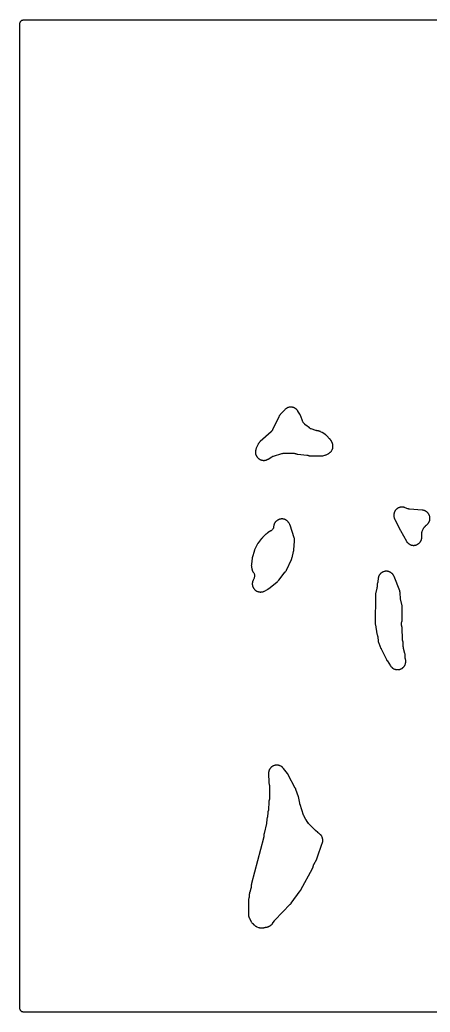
# Model space of a CAD drawing. Header units: millimetres. Extents: x 0 to 300, y 0 to 300.
# Drawn here: x -0.1 to 123.9, y -0.1 to 300.1 of the extents above; entities that cross this region are included whole.
import ezdxf

# ---------------------------------------------------------------- set-up
doc = ezdxf.new("R2010")
doc.units = ezdxf.units.MM
doc.layers.add('CUT', color=7, linetype='CONTINUOUS')

msp = doc.modelspace()

# ---------------------------------------------------------------- linework, layer by layer
at = {"layer": 'CUT'}
msp.add_lwpolyline([(298.8455, -0.075), (1.1545, -0.075), (1.0075, -0.0678), (0.8912, -0.0505), (0.7771, -0.0219), (0.6663, 0.0177), (0.56, 0.068), (0.4591, 0.1284), (0.3646, 0.1985), (0.2775, 0.2775), (0.1985, 0.3646), (0.1284, 0.4591), (0.068, 0.56), (0.0177, 0.6663), (-0.0219, 0.7771), (-0.0505, 0.8912), (-0.0678, 1.0075), (-0.075, 1.1545), (-0.075, 298.8439), (-0.0678, 298.9908), (-0.0505, 299.1071), (-0.0219, 299.2212), (0.0177, 299.332), (0.068, 299.4383), (0.1284, 299.5392), (0.1985, 299.6337), (0.2775, 299.7208), (0.3646, 299.7998), (0.4591, 299.8699), (0.56, 299.9303), (0.6663, 299.9806), (0.7771, 300.0203), (0.8912, 300.0488), (1.0075, 300.0661), (1.1545, 300.0733), (298.8455, 300.0733)], dxfattribs=at)
for points in [[(71.1848, 169.9346), (71.1724, 169.8769), (71.1433, 169.7222), (71.1272, 169.6051), (71.116, 169.4778), (71.1114, 169.3598), (71.1128, 169.232), (71.1199, 169.1141), (71.1338, 168.9871), (71.1525, 168.8705), (71.1788, 168.7454), (71.2088, 168.6312), (71.2474, 168.5093), (71.2884, 168.3986), (71.3388, 168.2811), (71.3905, 168.175), (71.4522, 168.063), (71.5141, 167.9624), (71.5865, 167.8571), (71.658, 167.7631), (71.7403, 167.6654), (71.8208, 167.5789), (71.9123, 167.4897), (72.0009, 167.4115), (72.1007, 167.3318), (72.1965, 167.2627), (72.3038, 167.1932), (72.4059, 167.1339), (72.5194, 167.0752), (72.6269, 167.0262), (72.7457, 166.979), (72.8574, 166.9408), (72.9803, 166.9055), (73.0952, 166.8785), (73.2209, 166.8554), (73.338, 166.8398), (73.4654, 166.8292), (73.5834, 166.8252), (73.7112, 166.8272), (73.8291, 166.8348), (73.956, 166.8493), (74.0726, 166.8685), (74.1975, 166.8954), (74.3116, 166.9259), (74.4333, 166.965), (74.5438, 167.0066), (74.6611, 167.0575), (74.767, 167.1097), (74.9045, 167.1862), (74.9554, 167.2162), (76.0676, 167.9087), (76.1019, 167.9295), (76.1154, 167.9375), (76.1482, 167.9564), (76.218, 167.9936), (76.2228, 167.9961), (76.3691, 168.062), (76.3742, 168.064), (76.4483, 168.0915), (76.4842, 168.1036), (76.4991, 168.1083), (76.5374, 168.1202), (79.1261, 168.8907), (79.1668, 168.9023), (79.1827, 168.9066), (79.2213, 168.9167), (79.3028, 168.9348), (79.3084, 168.9359), (79.4757, 168.9608), (79.4814, 168.9614), (79.5645, 168.9679), (79.6044, 168.9696), (79.6209, 168.9701), (79.6632, 168.9709), (82.5536, 168.9916), (82.6029, 168.9912), (82.622, 168.9909), (82.6685, 168.9893), (82.7653, 168.982), (82.7719, 168.9813), (82.9664, 168.9505), (82.9728, 168.9491), (83.0672, 168.9261), (83.1119, 168.9133), (83.1302, 168.9077), (83.1772, 168.8928), (83.3369, 168.8396), (83.3986, 168.8209), (83.5643, 168.7754), (83.6902, 168.7481), (83.8597, 168.7207), (83.9235, 168.7121), (86.6397, 168.4217), (86.6814, 168.4167), (86.6975, 168.4146), (86.7367, 168.409), (86.8181, 168.3945), (86.8236, 168.3934), (86.9863, 168.3525), (86.9917, 168.3509), (87.0714, 168.3248), (87.0981, 168.3153), (87.1326, 168.3037), (87.2353, 168.2709), (87.3287, 168.2452), (87.4472, 168.2176), (87.5528, 168.198), (87.668, 168.1819), (87.775, 168.1718), (87.918, 168.1647), (87.9718, 168.1633), (90.7945, 168.1505), (90.8455, 168.1514), (90.9813, 168.1565), (91.0829, 168.1647), (91.1924, 168.1782), (91.293, 168.195), (91.4259, 168.2231), (91.4755, 168.2346), (92.125, 168.4008), (92.1881, 168.4187), (92.3547, 168.4712), (92.4775, 168.5174), (92.6374, 168.5877), (92.6966, 168.6157), (93.1293, 168.835), (93.1836, 168.8643), (93.3264, 168.9462), (93.4303, 169.0131), (93.5388, 169.0911), (93.6352, 169.1682), (93.7351, 169.257), (93.8231, 169.3437), (93.9133, 169.4422), (93.9919, 169.5375), (94.0716, 169.6448), (94.1399, 169.7476), (94.2177, 169.8788), (94.2741, 169.9857), (94.3352, 170.1174), (94.3797, 170.2271), (94.422, 170.348), (94.4554, 170.4616), (94.4855, 170.5861), (94.5076, 170.7023), (94.5253, 170.8292), (94.5359, 170.9471), (94.541, 171.0751), (94.5399, 171.1934), (94.5324, 171.3213), (94.5196, 171.439), (94.4995, 171.5655), (94.4752, 171.6813), (94.4428, 171.8052), (94.4072, 171.9181), (94.3627, 172.0382), (94.3161, 172.147), (94.2471, 172.2888), (94.2198, 172.3413), (93.9671, 172.8009), (93.9398, 172.8481), (93.864, 172.9721), (93.803, 173.0625), (93.7326, 173.1572), (93.6636, 173.2417), (93.5667, 173.35), (93.5294, 173.3898), (92.6948, 174.2411), (92.6556, 174.2793), (92.549, 174.3786), (92.4656, 174.4494), (92.3504, 174.5385), (92.3064, 174.571), (91.6422, 175.0383), (91.6054, 175.0631), (91.5061, 175.1276), (91.4299, 175.1732), (91.3262, 175.2301), (91.2869, 175.2507), (90.7771, 175.5065), (90.7287, 175.5295), (90.5985, 175.5877), (90.499, 175.6269), (90.3894, 175.6646), (90.2868, 175.6949), (90.1744, 175.7226), (90.0695, 175.7436), (89.9286, 175.7653), (89.8755, 175.7723), (89.7957, 175.7809), (89.7475, 175.7868), (89.7288, 175.7894), (89.6835, 175.7962), (89.5895, 175.8142), (89.5528, 175.8222), (89.4599, 175.8453), (89.416, 175.8581), (89.398, 175.8636), (89.3517, 175.8784), (87.9946, 176.3343), (87.9485, 176.3505), (87.9307, 176.357), (87.8876, 176.3734), (87.7991, 176.4114), (87.7932, 176.4141), (87.6207, 176.5055), (87.6151, 176.5088), (87.5339, 176.5607), (87.4962, 176.587), (87.4807, 176.5981), (87.4414, 176.6271), (86.3614, 177.4477), (86.3257, 177.4756), (86.3119, 177.4866), (86.2789, 177.5137), (86.212, 177.573), (86.1863, 177.5969), (86.1225, 177.6595), (86.0932, 177.6906), (86.0812, 177.7035), (86.0509, 177.7372), (85.6477, 178.1974), (85.6192, 178.2307), (85.6082, 178.2438), (85.5821, 178.2759), (85.5301, 178.3449), (85.5266, 178.3497), (85.4376, 178.4876), (85.3623, 178.6335), (85.3599, 178.6389), (85.326, 178.7184), (85.3112, 178.757), (85.3053, 178.773), (85.2906, 178.8143), (84.823, 180.1803), (84.7988, 180.245), (84.7293, 180.4152), (84.67, 180.5397), (84.5815, 180.7008), (84.5466, 180.7602), (83.934, 181.7377), (83.9021, 181.786), (83.814, 181.9126), (83.7433, 182.0043), (83.6622, 182.0997), (83.5831, 182.1841), (83.4932, 182.2713), (83.4063, 182.3477), (83.3084, 182.4258), (83.2146, 182.4935), (83.1097, 182.5618), (83.0097, 182.6201), (82.8987, 182.678), (82.7936, 182.7265), (82.6775, 182.7734), (82.5683, 182.8115), (82.4482, 182.847), (82.3358, 182.8744), (82.2128, 182.8982), (82.0983, 182.9147), (81.9737, 182.9265), (81.8581, 182.9318), (81.7329, 182.9316), (81.6173, 182.9258), (81.4927, 182.9135), (81.3782, 182.8966), (81.2554, 182.8723), (81.1431, 182.8445), (81.0231, 182.8085), (80.914, 182.77), (80.7981, 182.7226), (80.6932, 182.6738), (80.5824, 182.6155), (80.4827, 182.5568), (80.378, 182.4881), (80.2844, 182.42), (80.1868, 182.3415), (80.1003, 182.2648), (79.99, 182.1571), (79.9496, 182.1156), (78.6013, 180.6654), (78.5603, 180.619), (78.4545, 180.4927), (78.38, 180.3939), (78.3051, 180.283), (78.2412, 180.1771), (78.1635, 180.0319), (78.1358, 179.9766), (76.2945, 176.0623), (76.2747, 176.0214), (76.2667, 176.0056), (76.247, 175.9675), (76.2028, 175.8895), (76.1997, 175.8843), (76.1048, 175.7429), (75.996, 175.6119), (75.9919, 175.6074), (75.9296, 175.5429), (75.8987, 175.5132), (75.8858, 175.5011), (75.8522, 175.4705), (72.563, 172.5459), (72.5215, 172.5072), (72.4133, 172.4014), (72.336, 172.3183), (72.2566, 172.2245), (72.1875, 172.1344), (72.1174, 172.0336), (72.0571, 171.9374), (71.9829, 171.8056), (71.9562, 171.7555), (71.4608, 170.7691), (71.4316, 170.7066), (71.3586, 170.5378), (71.3112, 170.4082), (71.2582, 170.2322), (71.2402, 170.1656)], [(116.3524, 152.5151), (116.2981, 152.535), (116.1522, 152.5843), (116.041, 152.6161), (115.9192, 152.6446), (115.8055, 152.6655), (115.6816, 152.6821), (115.5664, 152.692), (115.4414, 152.6967), (115.3258, 152.6954), (115.201, 152.688), (115.0861, 152.6756), (114.9625, 152.6563), (114.8493, 152.6329), (114.7282, 152.6017), (114.6177, 152.5676), (114.5002, 152.5249), (114.3935, 152.4803), (114.2806, 152.4265), (114.1788, 152.3718), (114.0716, 152.3074), (113.9755, 152.2432), (113.8749, 152.1688), (113.7854, 152.0956), (113.6925, 152.0119), (113.6105, 151.9304), (113.5261, 151.8381), (113.4523, 151.7492), (113.3771, 151.6492), (113.3122, 151.5536), (113.2471, 151.4468), (113.1916, 151.3454), (113.137, 151.2328), (113.0916, 151.1265), (113.0481, 151.0093), (113.0132, 150.8991), (112.9811, 150.7782), (112.9569, 150.6652), (112.9367, 150.5417), (112.9235, 150.4269), (112.9152, 150.3021), (112.9131, 150.1866), (112.9168, 150.0615), (112.9259, 149.9463), (112.9416, 149.8222), (112.9617, 149.7084), (112.9893, 149.5864), (113.0202, 149.475), (113.0595, 149.3563), (113.101, 149.2484), (113.1631, 149.1075), (113.1877, 149.0552), (114.8652, 145.6998), (114.8786, 145.6737), (114.9222, 145.5916), (114.9363, 145.5658), (116.7087, 142.4161), (116.7392, 142.3649), (116.8238, 142.2306), (116.8923, 142.133), (116.9715, 142.0313), (117.0492, 141.941), (117.1381, 141.8477), (117.2245, 141.7656), (117.3222, 141.6815), (117.4162, 141.6084), (117.5218, 141.5344), (117.6226, 141.4709), (117.735, 141.4078), (117.8417, 141.3546), (117.9598, 141.3029), (118.0711, 141.2606), (118.1938, 141.2209), (118.3088, 141.1899), (118.4348, 141.1625), (118.5523, 141.143), (118.6804, 141.1282), (118.7993, 141.1205), (118.9282, 141.1185), (119.0473, 141.1226), (119.1757, 141.1334), (119.2938, 141.1493), (119.4206, 141.1728), (119.5365, 141.2003), (119.6603, 141.2363), (119.7729, 141.2751), (119.8925, 141.3232), (120.0007, 141.373), (120.115, 141.4327), (120.2177, 141.493), (120.3255, 141.5637), (120.4218, 141.634), (120.522, 141.715), (120.6108, 141.7944), (120.7026, 141.885), (120.7831, 141.9728), (120.8654, 142.0721), (120.9367, 142.1675), (121.0088, 142.2744), (121.0704, 142.3764), (121.1314, 142.4899), (121.1826, 142.5975), (121.2321, 142.7165), (121.2724, 142.8286), (121.3099, 142.952), (121.3388, 143.0676), (121.3638, 143.194), (121.3812, 143.3119), (121.3936, 143.4402), (121.3991, 143.5592), (121.3987, 143.6882), (121.3925, 143.8071), (121.3734, 143.9931), (121.3642, 144.0834), (121.357, 144.1814), (121.3556, 144.2251), (121.3553, 144.2438), (121.355, 144.2917), (121.3581, 144.6781), (121.3591, 144.7264), (121.3598, 144.7451), (121.362, 144.7905), (121.3704, 144.8853), (121.3711, 144.8917), (121.4015, 145.0698), (121.4507, 145.2435), (121.4528, 145.2496), (121.486, 145.3388), (121.5036, 145.3807), (121.511, 145.3979), (121.5309, 145.4419), (121.8919, 146.2148), (121.9124, 146.2572), (121.9205, 146.2736), (121.9409, 146.3131), (121.9867, 146.3939), (121.99, 146.3993), (122.0954, 146.5555), (122.0992, 146.5605), (122.1571, 146.6332), (122.1861, 146.6668), (122.1983, 146.6805), (122.23, 146.7154), (122.4654, 146.9674), (122.498, 147.0015), (122.5109, 147.0146), (122.5426, 147.0459), (122.6113, 147.1088), (122.6389, 147.1328), (122.7108, 147.1919), (122.7463, 147.2188), (122.7924, 147.2529), (122.8202, 147.274), (122.922, 147.3539), (123.0056, 147.4259), (123.101, 147.5159), (123.1825, 147.6009), (123.2661, 147.6971), (123.3389, 147.7896), (123.4127, 147.8935), (123.4761, 147.9927), (123.5393, 148.1034), (123.5927, 148.2083), (123.6448, 148.3246), (123.6876, 148.4343), (123.728, 148.5551), (123.7599, 148.6685), (123.7883, 148.7927), (123.8089, 148.9086), (123.825, 149.035), (123.8341, 149.1524), (123.8377, 149.2798), (123.8353, 149.3975), (123.8264, 149.5246), (123.8125, 149.6415), (123.7912, 149.7672), (123.7659, 149.8822), (123.7324, 150.0051), (123.6959, 150.1171), (123.6505, 150.2361), (123.6032, 150.344), (123.5464, 150.458), (123.4888, 150.5607), (123.4211, 150.6686), (123.3536, 150.7652), (123.2757, 150.8659), (123.1991, 150.9554), (123.1116, 151.048), (123.0267, 151.1296), (122.9305, 151.2132), (122.838, 151.286), (122.7341, 151.3598), (122.6349, 151.4232), (122.5243, 151.4865), (122.4194, 151.5399), (122.3031, 151.592), (122.1934, 151.6348), (122.0726, 151.6753), (121.9592, 151.7071), (121.835, 151.7356), (121.7191, 151.7562), (121.5635, 151.776), (121.5049, 151.782), (117.6914, 152.0794), (117.6471, 152.0834), (117.6299, 152.0852), (117.5882, 152.09), (117.5015, 152.1033), (117.4956, 152.1043), (117.3222, 152.1442), (117.3165, 152.1459), (117.2327, 152.1718), (117.1931, 152.1857), (117.1768, 152.1916), (117.1352, 152.2074)], [(70.5155, 132.8891), (70.5232, 132.8788), (70.536, 132.8617), (70.5871, 132.7879), (70.5904, 132.7828), (70.6765, 132.6357), (70.7425, 132.4911), (70.7936, 132.3406), (70.8292, 132.1858), (70.849, 132.0281), (70.8527, 131.8692), (70.8404, 131.7108), (70.8122, 131.5544), (70.7651, 131.3905), (70.7631, 131.3848), (70.7318, 131.3006), (70.7153, 131.261), (70.7083, 131.2447), (70.6898, 131.2031), (70.4017, 130.5778), (70.3783, 130.5235), (70.3194, 130.3771), (70.2807, 130.2653), (70.2449, 130.1424), (70.2174, 130.0273), (70.1938, 129.9014), (70.1778, 129.7842), (70.1667, 129.6566), (70.1624, 129.5384), (70.1639, 129.4104), (70.1712, 129.2923), (70.1853, 129.165), (70.2042, 129.0482), (70.2308, 128.923), (70.2611, 128.8086), (70.2999, 128.6866), (70.3413, 128.5757), (70.392, 128.4581), (70.4441, 128.3519), (70.5061, 128.2399), (70.5684, 128.1393), (70.6411, 128.0339), (70.7131, 127.94), (70.7958, 127.8423), (70.8766, 127.7558), (70.9686, 127.6668), (71.0575, 127.5887), (71.1578, 127.5091), (71.254, 127.4402), (71.3617, 127.3709), (71.4642, 127.3118), (71.5781, 127.2534), (71.686, 127.2047), (71.8051, 127.1578), (71.9172, 127.12), (72.0404, 127.0851), (72.1557, 127.0584), (72.2817, 127.0358), (72.3991, 127.0207), (72.5267, 127.0106), (72.645, 127.0071), (72.773, 127.0096), (72.891, 127.0177), (73.0182, 127.0328), (73.1349, 127.0526), (73.2599, 127.0801), (73.374, 127.1113), (73.4958, 127.151), (73.6063, 127.1932), (73.7506, 127.2567), (73.8041, 127.2818), (74.5294, 127.6444), (74.5849, 127.6739), (74.7305, 127.7565), (74.8365, 127.8242), (74.9726, 127.9215), (75.0227, 127.9594), (77.6927, 130.0878), (77.7453, 130.1322), (77.8818, 130.2544), (77.9788, 130.3519), (78.1003, 130.4889), (78.1444, 130.5415), (80.1398, 133.0678), (80.1819, 133.1244), (80.2894, 133.2783), (80.3632, 133.3983), (80.4518, 133.5636), (80.4833, 133.6267), (81.9948, 136.8913), (82.0177, 136.9439), (82.0752, 137.0855), (82.1132, 137.1937), (82.157, 137.3401), (82.1721, 137.3954), (82.6411, 139.2921), (82.6514, 139.3376), (82.6765, 139.4594), (82.6918, 139.5514), (82.7074, 139.6748), (82.7124, 139.7212), (82.943, 142.3695), (82.9468, 142.4302), (82.9527, 142.5923), (82.9509, 142.7139), (82.9423, 142.8453), (82.9282, 142.9662), (82.9064, 143.096), (82.8801, 143.2148), (82.8372, 143.3711), (82.8196, 143.4293), (81.5804, 147.1831), (81.5621, 147.2348), (81.51, 147.3711), (81.4664, 147.4716), (81.4021, 147.6026), (81.3769, 147.6512), (81.3035, 147.7852), (81.2738, 147.8363), (81.1915, 147.9703), (81.1249, 148.0678), (81.0476, 148.1696), (80.9718, 148.26), (80.8849, 148.3537), (80.8005, 148.4362), (80.7049, 148.5209), (80.6128, 148.5947), (80.5093, 148.6696), (80.4104, 148.734), (80.3001, 148.7984), (80.1953, 148.8528), (80.0792, 148.906), (79.9696, 148.9498), (79.8488, 148.9914), (79.7354, 149.0242), (79.6111, 149.0537), (79.495, 149.0753), (79.3684, 149.0924), (79.2508, 149.1025), (79.1232, 149.1071), (79.0051, 149.1055), (78.8776, 149.0975), (78.7603, 149.0844), (78.6342, 149.0639), (78.5188, 149.0393), (78.3953, 149.0066), (78.2828, 148.9708), (78.1632, 148.926), (78.0548, 148.8793), (77.9401, 148.8231), (77.8368, 148.766), (77.7282, 148.6987), (77.631, 148.6317), (77.5295, 148.5541), (77.4394, 148.4779), (77.346, 148.3907), (77.2638, 148.306), (77.1795, 148.21), (77.106, 148.1176), (77.0315, 148.0139), (76.9675, 147.9147), (76.9035, 147.8041), (76.8495, 147.6992), (76.7967, 147.5828), (76.7533, 147.4731), (76.7122, 147.3521), (76.6798, 147.2386), (76.6508, 147.1142), (76.6297, 146.9981), (76.6092, 146.8421), (76.6029, 146.7835), (76.6015, 146.766), (76.5921, 146.6774), (76.5913, 146.6715), (76.5614, 146.5075), (76.5185, 146.3581), (76.4611, 146.2136), (76.3897, 146.0756), (76.305, 145.9452), (76.2078, 145.8239), (76.0991, 145.7128), (75.9713, 145.6056), (75.9666, 145.602), (75.8953, 145.5508), (75.8603, 145.5276), (75.8458, 145.5182), (75.8081, 145.4944), (74.7804, 144.8655), (74.7251, 144.8296), (74.5805, 144.7297), (74.4762, 144.6489), (74.3434, 144.5338), (74.2948, 144.4893), (73.2633, 143.4908), (73.2069, 143.4324), (73.0348, 143.2416), (72.9825, 143.1795), (72.0788, 142.0302), (72.0432, 141.9825), (71.9515, 141.853), (71.8875, 141.7526), (71.8091, 141.6147), (71.7809, 141.5623), (70.8731, 139.7654), (70.8489, 139.7144), (70.7875, 139.5772), (70.7463, 139.4721), (70.698, 139.3297), (70.6812, 139.2759), (70.2066, 137.6233), (70.1949, 137.5796), (70.166, 137.4623), (70.1476, 137.3735), (70.1276, 137.2544), (70.121, 137.2096), (69.8892, 135.4174), (69.8827, 135.3541), (69.8699, 135.1851), (69.8671, 135.0579), (69.8713, 134.9204), (69.8819, 134.7936), (69.9049, 134.6258), (69.9152, 134.5631), (70.0265, 133.9832), (70.0383, 133.9285), (70.0732, 133.7834), (70.1044, 133.6759), (70.1436, 133.5613), (70.1847, 133.4572), (70.2344, 133.3467), (70.2851, 133.2469), (70.3448, 133.1415), (70.4046, 133.0469), (70.4899, 132.9246), (70.5062, 132.9018)], [(107.8156, 128.2246), (107.8089, 128.1887), (107.806, 128.174), (107.7982, 128.1361), (107.4221, 126.4149), (107.4103, 126.3529), (107.3831, 126.1867), (107.3692, 126.0611), (107.3596, 125.8931), (107.3577, 125.83), (107.3208, 117.5409), (107.3217, 117.4881), (107.3273, 117.3474), (107.3361, 117.2422), (107.354, 117.1026), (107.3619, 117.0504), (107.8228, 114.3915), (107.8366, 114.3233), (107.8788, 114.1428), (107.9183, 114.0093), (107.9811, 113.835), (107.9933, 113.8025), (107.9985, 113.7894), (108.0061, 113.7706), (108.0115, 113.7573), (108.0413, 113.6771), (108.0432, 113.6716), (108.0886, 113.5155), (108.1187, 113.3558), (108.1195, 113.35), (108.1293, 113.265), (108.1325, 113.2242), (108.1336, 113.2074), (108.1359, 113.164), (108.1659, 112.4494), (108.1694, 112.3955), (108.1819, 112.2521), (108.1961, 112.145), (108.2167, 112.0299), (108.2404, 111.9245), (108.2713, 111.8117), (108.3045, 111.7089), (108.3548, 111.574), (108.3748, 111.5239), (109.0384, 109.9634), (109.0536, 109.9291), (109.1034, 109.8216), (109.1196, 109.7879), (110.7288, 106.5762), (110.7595, 106.5189), (110.8614, 106.3403), (110.8951, 106.2848), (111.9261, 104.6859), (111.9588, 104.6379), (112.0489, 104.512), (112.121, 104.4209), (112.2037, 104.3262), (112.2843, 104.2425), (112.3758, 104.1563), (112.4641, 104.0808), (112.5635, 104.0038), (112.6586, 103.9372), (112.765, 103.8702), (112.8662, 103.8131), (112.9785, 103.7567), (113.0847, 103.7096), (113.202, 103.6643), (113.3123, 103.6278), (113.4334, 103.594), (113.5467, 103.5683), (113.6705, 103.5465), (113.7857, 103.5318), (113.911, 103.522), (114.0272, 103.5186), (114.1528, 103.521), (114.2688, 103.5288), (114.3936, 103.5433), (114.5082, 103.5623), (114.6311, 103.5888), (114.7434, 103.6188), (114.8631, 103.657), (114.9719, 103.6977), (115.0874, 103.7474), (115.1918, 103.7984), (115.3019, 103.859), (115.4008, 103.9199), (115.5046, 103.9909), (115.5972, 104.061), (115.6936, 104.1417), (115.779, 104.2205), (115.8671, 104.3101), (115.9445, 104.3968), (116.0236, 104.4945), (116.0922, 104.5882), (116.1615, 104.6931), (116.2207, 104.7931), (116.2795, 104.9042), (116.3288, 105.0094), (116.3766, 105.1257), (116.4154, 105.2351), (116.4517, 105.3555), (116.4799, 105.4682), (116.5044, 105.5915), (116.5215, 105.7064), (116.5339, 105.8315), (116.5398, 105.9475), (116.5401, 106.0732), (116.5348, 106.1893), (116.5229, 106.3144), (116.5064, 106.4294), (116.477, 106.5814), (116.4645, 106.6381), (116.4395, 106.7404), (116.4295, 106.7838), (116.4258, 106.8007), (116.4174, 106.8418), (116.4029, 106.9283), (116.3981, 106.9624), (116.3879, 107.0496), (116.3846, 107.0914), (116.3835, 107.1087), (116.3811, 107.1531), (116.3522, 107.8408), (116.3478, 107.9051), (116.3314, 108.076), (116.3123, 108.2035), (116.2777, 108.3716), (116.263, 108.4343), (115.8666, 109.9442), (115.8544, 109.9938), (115.8499, 110.0131), (115.8396, 110.0602), (115.8225, 110.1593), (115.8168, 110.1984), (115.8053, 110.2984), (115.8018, 110.3464), (115.8006, 110.3662), (115.7984, 110.4172), (115.7663, 111.4954), (115.7631, 111.5548), (115.7505, 111.7128), (115.7352, 111.8308), (115.7123, 111.9575), (115.6854, 112.0734), (115.642, 112.2258), (115.6243, 112.2825), (115.6035, 112.3438), (115.5883, 112.391), (115.5628, 112.4841), (115.5612, 112.4906), (115.5245, 112.6896), (115.5236, 112.6963), (115.5138, 112.7955), (115.5111, 112.8432), (115.5103, 112.8628), (115.5089, 112.9134), (115.4674, 115.8767), (115.4657, 115.9265), (115.4583, 116.059), (115.4487, 116.1582), (115.4338, 116.2649), (115.4159, 116.3629), (115.3868, 116.4924), (115.3748, 116.5407), (115.3082, 116.7884), (115.297, 116.8318), (115.2929, 116.8487), (115.2835, 116.89), (115.2669, 116.9768), (115.2659, 116.9828), (115.2469, 117.1496), (115.2447, 117.3062), (115.2591, 117.4735), (115.26, 117.4794), (115.2741, 117.5667), (115.2824, 117.6082), (115.286, 117.6252), (115.296, 117.669), (115.3897, 118.0598), (115.4041, 118.1288), (115.4371, 118.3138), (115.4537, 118.4538), (115.4647, 118.6413), (115.4668, 118.7117), (115.4677, 122.2203), (115.4661, 122.282), (115.4577, 122.4463), (115.445, 122.569), (115.4198, 122.7314), (115.4088, 122.7921), (114.965, 124.9211), (114.9575, 124.9592), (114.9548, 124.974), (114.9485, 125.01), (114.9377, 125.0857), (114.9342, 125.1155), (114.9267, 125.1916), (114.9243, 125.2281), (114.9235, 125.2431), (114.9218, 125.2819), (114.8836, 126.4322), (114.8794, 126.4997), (114.8633, 126.6791), (114.8436, 126.8129), (114.8142, 126.9562), (114.7797, 127.0869), (114.7239, 127.2581), (114.7011, 127.3218), (113.0043, 131.6788), (112.9818, 131.7327), (112.9183, 131.8748), (112.8655, 131.979), (112.803, 132.0888), (112.7404, 132.1874), (112.6675, 132.2907), (112.5955, 132.3827), (112.5129, 132.4783), (112.4324, 132.5629), (112.3409, 132.6501), (112.2525, 132.7265), (112.153, 132.8043), (112.0576, 132.8717), (111.951, 132.9396), (111.8495, 132.9974), (111.7368, 133.0545), (111.6302, 133.1022), (111.5124, 133.1481), (111.4017, 133.1852), (111.28, 133.2194), (111.1662, 133.2456), (111.0418, 133.2679), (110.9259, 133.2828), (110.8, 133.2929), (110.6832, 133.2965), (110.5569, 133.2943), (110.4403, 133.2865), (110.3148, 133.272), (110.1996, 133.253), (110.076, 133.2263), (109.9632, 133.1962), (109.8428, 133.1577), (109.7334, 133.1167), (109.6174, 133.0667), (109.5125, 133.0153), (109.4019, 132.9542), (109.3025, 132.8928), (109.1983, 132.8213), (109.1054, 132.7505), (109.0087, 132.6692), (108.923, 132.5898), (108.8347, 132.4994), (108.7572, 132.412), (108.678, 132.3135), (108.6094, 132.219), (108.5402, 132.1133), (108.481, 132.0125), (108.4224, 131.9006), (108.3734, 131.7946), (108.3259, 131.6774), (108.2874, 131.5672), (108.2516, 131.446), (108.224, 131.3325), (108.2001, 131.2084), (108.1837, 131.0928), (108.1693, 130.9378), (108.1653, 130.8796), (108.1443, 130.4046), (108.142, 130.3632), (108.141, 130.3471), (108.1379, 130.3081), (108.1287, 130.2269), (108.1279, 130.2213), (108.0997, 130.0685), (108.0576, 129.919), (108.0529, 129.9048), (108.0417, 129.8723), (108.0336, 129.8492), (108.0232, 129.8185), (107.9702, 129.6545), (107.937, 129.5294), (107.9086, 129.3924), (107.8891, 129.2645), (107.8724, 129.093), (107.8679, 129.0285), (107.8449, 128.4956), (107.8428, 128.457), (107.8418, 128.442), (107.8391, 128.4056), (107.8309, 128.3298), (107.827, 128.3)], [(69.1397, 34.5093), (69.1327, 34.4829), (69.12, 34.4331), (69.1082, 34.391), (69.0801, 34.2663), (69.057, 34.1301), (69.0423, 34.0032), (69.0318, 33.8334), (69.0296, 33.7696), (68.9938, 29.5583), (68.9947, 29.5013), (69.0006, 29.3493), (69.0105, 29.2357), (69.027, 29.1134), (69.0476, 29.0012), (69.0756, 28.881), (69.1068, 28.7712), (69.1461, 28.6542), (69.1876, 28.548), (69.2495, 28.4092), (69.2739, 28.3577), (69.744, 27.4252), (69.7756, 27.3666), (69.8642, 27.2128), (69.9369, 27.1013), (70.0222, 26.9852), (70.1068, 26.8824), (70.227, 26.752), (70.2735, 26.7043), (70.6521, 26.3365), (70.6958, 26.2962), (70.8146, 26.1916), (70.9076, 26.1177), (71.012, 26.0428), (71.1119, 25.9784), (71.2232, 25.9142), (71.3289, 25.86), (71.4731, 25.7949), (71.5278, 25.7718), (72.0503, 25.5662), (72.1027, 25.547), (72.2435, 25.4991), (72.3507, 25.468), (72.4681, 25.4399), (72.5777, 25.419), (72.6972, 25.4018), (72.8082, 25.3912), (72.9567, 25.3839), (73.0124, 25.3824), (73.0489, 25.3823), (73.1029, 25.3834), (73.2468, 25.3895), (73.3545, 25.3989), (73.4704, 25.4143), (73.5767, 25.4334), (73.6908, 25.4592), (73.795, 25.4877), (73.9319, 25.532), (73.9575, 25.5406), (73.9729, 25.5459), (73.9842, 25.5492), (74.0194, 25.5616), (74.0245, 25.5632), (74.1657, 25.6023), (74.3098, 25.6291), (74.315, 25.6298), (74.3927, 25.6391), (74.4009, 25.6399), (74.458, 25.6468), (74.6097, 25.6689), (74.7226, 25.6909), (74.8435, 25.7205), (74.9537, 25.7532), (75.0712, 25.7943), (75.1778, 25.8374), (75.2909, 25.8896), (75.3929, 25.9427), (75.5004, 26.0054), (75.5968, 26.068), (75.6978, 26.1408), (75.7878, 26.2124), (75.8814, 26.2944), (75.9642, 26.3743), (76.0495, 26.4649), (76.1242, 26.5524), (76.218, 26.6735), (76.2521, 26.7198), (76.7947, 27.494), (76.8153, 27.5227), (76.8233, 27.5337), (76.8432, 27.5604), (76.8864, 27.6149), (76.9039, 27.6361), (76.9492, 27.6888), (76.9716, 27.7135), (76.9809, 27.7235), (77.0052, 27.7491), (81.6487, 32.5565), (81.7056, 32.6197), (81.8783, 32.8258), (81.9305, 32.8929), (84.6127, 36.5999), (84.6561, 36.664), (84.7865, 36.8713), (84.8257, 36.9381), (88.3373, 43.4075), (88.363, 43.4576), (88.4284, 43.5927), (88.4726, 43.6964), (88.5151, 43.8106), (88.5494, 43.9178), (88.5884, 44.0628), (88.5994, 44.1072), (88.6117, 44.161), (88.6149, 44.1745), (88.6239, 44.2098), (88.6449, 44.283), (88.6465, 44.288), (88.6986, 44.4333), (88.7006, 44.4382), (88.7309, 44.5081), (88.7464, 44.541), (88.753, 44.5545), (88.7702, 44.5891), (89.6138, 46.2369), (89.6492, 46.3125), (89.753, 46.5555), (89.7831, 46.6334), (91.3127, 51.0427), (91.3305, 51.0981), (91.3741, 51.2469), (91.4014, 51.3599), (91.425, 51.4836), (91.4412, 51.5987), (91.4527, 51.7241), (91.4577, 51.8402), (91.457, 51.9661), (91.4508, 52.0822), (91.4379, 52.2074), (91.4204, 52.3224), (91.3955, 52.4457), (91.367, 52.5585), (91.3302, 52.6788), (91.2909, 52.7883), (91.2427, 52.9045), (91.193, 53.0097), (91.1338, 53.1207), (91.0741, 53.2205), (91.0044, 53.3253), (90.9353, 53.4189), (90.8558, 53.5164), (90.778, 53.6029), (90.6894, 53.6923), (90.6037, 53.7708), (90.5068, 53.8512), (90.4139, 53.921), (90.2856, 54.008), (90.2367, 54.0394), (90.2311, 54.0429), (90.1958, 54.0649), (90.1822, 54.0737), (90.1494, 54.0953), (90.0825, 54.1427), (90.0566, 54.162), (89.9919, 54.2125), (89.9618, 54.2377), (89.9495, 54.2483), (89.9183, 54.2757), (89.2155, 54.9077), (89.1945, 54.9269), (89.1864, 54.9345), (89.1656, 54.954), (89.1428, 54.9759), (89.1224, 54.9958), (89.1145, 55.0036), (89.0944, 55.0238), (87.2736, 56.8826), (87.2503, 56.9069), (87.2413, 56.9165), (87.2197, 56.9398), (87.1759, 56.9899), (87.159, 57.0099), (87.1171, 57.0615), (87.0978, 57.0868), (87.0899, 57.0973), (87.0699, 57.1244), (86.4032, 58.0483), (86.3819, 58.0784), (86.3737, 58.0902), (86.3542, 58.1191), (86.3153, 58.1806), (86.3005, 58.2051), (86.2642, 58.2682), (86.2477, 58.2989), (86.2411, 58.3116), (86.2243, 58.3445), (85.7933, 59.2121), (85.7664, 59.2687), (85.7564, 59.2908), (85.7315, 59.3483), (85.705, 59.4125), (85.6821, 59.4708), (85.6736, 59.4936), (85.6528, 59.5526), (84.5774, 62.7773), (84.5593, 62.8348), (84.5527, 62.8572), (84.5365, 62.9153), (84.5197, 62.9799), (84.5054, 63.0385), (84.5003, 63.0613), (84.4881, 63.1203), (84.1963, 64.6546), (84.1787, 64.7328), (84.1149, 64.9781), (84.0921, 65.0549), (83.3511, 67.2802), (83.3339, 67.3282), (83.2856, 67.4551), (83.2453, 67.5488), (83.1863, 67.6712), (83.1633, 67.7166), (81.0146, 71.7316), (80.9893, 71.7766), (80.9192, 71.8949), (80.8629, 71.9813), (80.783, 72.0931), (80.7522, 72.1345), (79.5507, 73.6719), (79.5134, 73.7173), (79.4109, 73.8359), (79.3298, 73.921), (79.2377, 74.0087), (79.1486, 74.0855), (79.0483, 74.1637), (78.9522, 74.2314), (78.8447, 74.2994), (78.7424, 74.3574), (78.6288, 74.4146), (78.5214, 74.4622), (78.4027, 74.508), (78.2911, 74.545), (78.1685, 74.5789), (78.0538, 74.6048), (77.9285, 74.6266), (77.8118, 74.6411), (77.685, 74.6505), (77.5675, 74.6535), (77.4403, 74.6505), (77.3231, 74.642), (77.1968, 74.6266), (77.0809, 74.6066), (76.9568, 74.5789), (76.8434, 74.5477), (76.7226, 74.508), (76.6129, 74.4659), (76.4965, 74.4145), (76.3914, 74.3618), (76.2806, 74.2993), (76.1811, 74.2366), (76.077, 74.1636), (75.9842, 74.0915), (75.8877, 74.0086), (75.8023, 73.9277), (75.7144, 73.8358), (75.6374, 73.747), (75.5589, 73.6469), (75.4909, 73.551), (75.4226, 73.4437), (75.3644, 73.3416), (75.3068, 73.2281), (75.2589, 73.1208), (75.2127, 73.0022), (75.1755, 72.8907), (75.1412, 72.7683), (75.1151, 72.6536), (75.0929, 72.5284), (75.0781, 72.4118), (75.0683, 72.2849), (75.0649, 72.1674), (75.0682, 72.0109), (75.0709, 71.9521), (75.0757, 71.8829), (75.0784, 71.8355), (75.0792, 71.8171), (75.0806, 71.7697), (75.1161, 69.6888), (75.1184, 69.6323), (75.128, 69.4821), (75.1405, 69.3698), (75.1598, 69.2491), (75.1828, 69.1385), (75.2204, 68.9928), (75.2358, 68.9385), (75.2797, 68.7965), (75.2924, 68.7532), (75.2972, 68.7364), (75.3082, 68.6953), (75.3279, 68.6087), (75.3291, 68.6028), (75.3559, 68.4246), (75.3565, 68.4186), (75.3631, 68.33), (75.3647, 68.2876), (75.3651, 68.27), (75.3656, 68.225), (75.3622, 64.6793), (75.3616, 64.6324), (75.3611, 64.6142), (75.3593, 64.57), (75.352, 64.4779), (75.3513, 64.4717), (75.322, 64.2866), (75.3207, 64.2805), (75.2992, 64.1906), (75.2872, 64.1481), (75.282, 64.1306), (75.2681, 64.0858), (75.2432, 64.009), (75.2264, 63.9524), (75.1853, 63.8004), (75.1601, 63.685), (75.139, 63.559), (75.1253, 63.4417), (75.1147, 63.2847), (75.1122, 63.2257), (75.08, 61.4476), (75.0785, 61.4003), (75.0777, 61.3819), (75.0752, 61.3374), (75.0661, 61.2444), (75.0653, 61.2382), (75.0322, 61.0518), (75.0308, 61.0456), (75.0072, 60.9553), (74.9943, 60.9126), (74.9887, 60.895), (74.9738, 60.8501), (74.9545, 60.7944), (74.9363, 60.7374), (74.8916, 60.5843), (74.8639, 60.4679), (74.8402, 60.3407), (74.8241, 60.2221), (74.8107, 60.0633), (74.8071, 60.0036), (74.7828, 59.2997), (74.7807, 59.2559), (74.7797, 59.2389), (74.7768, 59.1976), (74.7675, 59.1117), (74.7667, 59.1058), (74.7372, 58.9443), (74.6921, 58.7865), (74.6635, 58.702), (74.6567, 58.6816), (74.6193, 58.5644), (74.5887, 58.4489), (74.5574, 58.3016), (74.537, 58.1703), (74.5196, 57.9941), (74.5149, 57.9278), (74.4929, 57.4203), (74.4906, 57.3776), (74.4894, 57.361), (74.4863, 57.3207), (74.4766, 57.2369), (74.472, 57.2041), (74.4584, 57.1208), (74.4505, 57.0812), (74.447, 57.0649), (74.4376, 57.0232), (73.7088, 53.9584), (73.6979, 53.9079), (73.6718, 53.7727), (73.6567, 53.6705), (73.6423, 53.5336), (73.6381, 53.4822), (73.6057, 52.954), (73.6024, 52.9101), (73.601, 52.893), (73.5969, 52.8517), (73.5852, 52.7656), (73.5798, 52.7319), (73.5639, 52.6465), (73.5549, 52.6059), (73.5509, 52.5892), (73.5402, 52.5465), (69.924, 38.7952), (69.9101, 38.7361), (69.8769, 38.5778), (69.858, 38.4579), (69.841, 38.2971), (69.8362, 38.2366), (69.8138, 37.8289), (69.8114, 37.7915), (69.8103, 37.777), (69.8073, 37.7419), (69.7986, 37.6686), (69.7979, 37.6636), (69.7713, 37.5165), (69.7701, 37.5115), (69.7525, 37.4399), (69.743, 37.406), (69.7389, 37.392), (69.7281, 37.3562), (69.377, 36.2375), (69.3625, 36.1876), (69.3267, 36.0536), (69.3043, 35.952), (69.2848, 35.8412), (69.2712, 35.738), (69.2591, 35.6), (69.2557, 35.5481), (69.233, 35.0322), (69.23, 34.9812), (69.2286, 34.9614), (69.2244, 34.9134), (69.2114, 34.8135), (69.2104, 34.8068), (69.1669, 34.6073)]]:
    msp.add_lwpolyline(points, close=True, dxfattribs=at)

doc.saveas('drawing.dxf')
